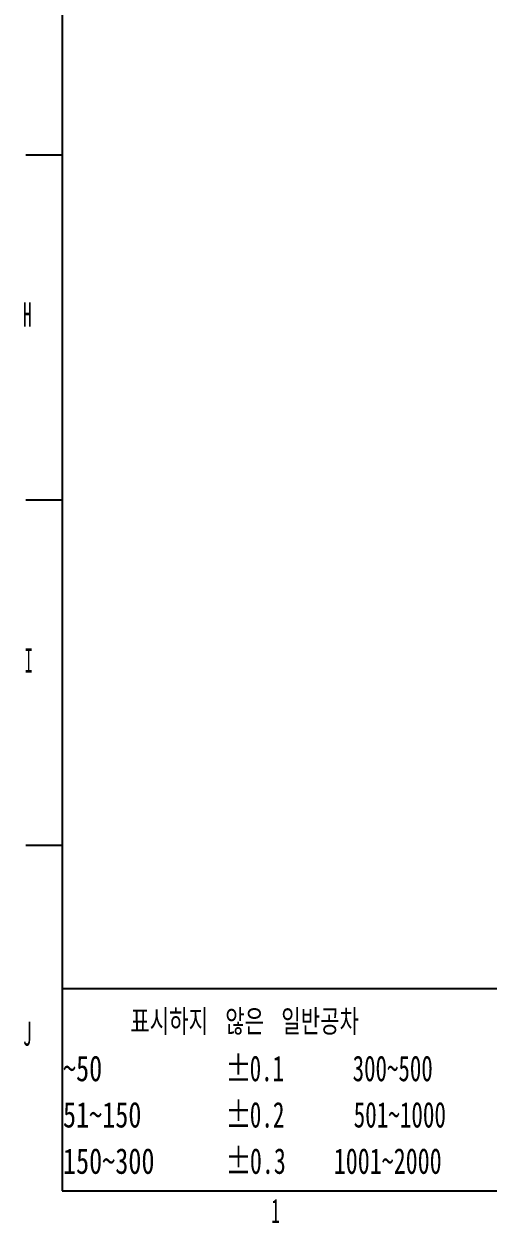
# Model space of a CAD drawing. Header units: millimetres. Extents: x 169 to 14583, y -399 to 10804.
# Drawn here: x 169 to 1511, y 93 to 3557 of the extents above; entities that cross this region are included whole.
import ezdxf

# ---------------------------------------------------------------- set-up
doc = ezdxf.new("R2010")
doc.units = ezdxf.units.MM
doc.header["$LTSCALE"] = 35
doc.layers.add('12', color=4, linetype='Continuous')
doc.styles.add('SLDTEXTSTYLE10', font='TXT', dxfattribs={"width": 0.75, "bigfont": 'bigfont'})
doc.styles.add('SLDTEXTSTYLE11', font='TXT', dxfattribs={"width": 0.75})
doc.styles.add('SLDTEXTSTYLE12', font='TXT', dxfattribs={"width": 0.65625})
doc.styles.add('SLDTEXTSTYLE13', font='TXT', dxfattribs={"width": 0.661765})
doc.styles.add('SLDTEXTSTYLE14', font='TXT', dxfattribs={"width": 0.6875})
doc.styles.add('SLDTEXTSTYLE5', font='TXT', dxfattribs={"width": 0.525})

# ---------------------------------------------------------------- blocks, each defined once
blk = doc.blocks.new('블록12')
for p, q in [((279.9, 10160.5), (279.9, 185.5)), ((279.9, 3178), (174.9, 3178)), ((279.9, 2180.5), (174.9, 2180.5)), ((279.9, 1183), (174.9, 1183)), ((279.9, 770.5), (1826.9, 770.5)), ((279.9, 185.5), (14454.9, 185.5))]:
    blk.add_line(p, q)

msp = doc.modelspace()

# ---------------------------------------------------------------- block references
at = {"color": 7, "linetype": 'Continuous'}
msp.add_blockref('블록12', (0, 0), dxfattribs=at)

# ---------------------------------------------------------------- texts
at = {"layer": '12'}
for s, insert, char_height, attachment_point, style in [('H', (179.206, 2752.368), 70.001, 2, 'SLDTEXTSTYLE5'), ('I', (182.736, 1752.974), 70.001, 2, 'SLDTEXTSTYLE5'), ('표시하지 않은 일반공차', (476.427, 710.201), 74.08333, 1, 'SLDTEXTSTYLE10'), ('J', (178.878, 674.803), 70.001, 2, 'SLDTEXTSTYLE5'), ('~50', (281.958, 576.423), 74.0833, 1, 'SLDTEXTSTYLE11'), ('%%p', (751.084, 576.423), 74.0833, 1, 'SLDTEXTSTYLE11'), ('0.1      300~500', (821.71, 576.423), 74.08333, 1, 'SLDTEXTSTYLE12'), ('51~150', (281.958, 442.645), 74.0833, 1, 'SLDTEXTSTYLE11'), ('%%p', (751.495, 442.645), 74.0833, 1, 'SLDTEXTSTYLE11'), ('0.2      501~1000', (822.122, 442.645), 74.08333, 1, 'SLDTEXTSTYLE13'), ('%%p', (751.633, 308.867), 74.0833, 1, 'SLDTEXTSTYLE11'), ('150~300', (281.958, 308.867), 74.0833, 1, 'SLDTEXTSTYLE11'), ('0.3    1001~2000', (822.259, 308.867), 74.08333, 1, 'SLDTEXTSTYLE14'), ('1', (896.671, 162.694), 70.001, 2, 'SLDTEXTSTYLE5')]:
    msp.add_mtext(s, dxfattribs=dict(at, insert=insert, char_height=char_height, attachment_point=attachment_point, style=style))

doc.saveas('drawing.dxf')
